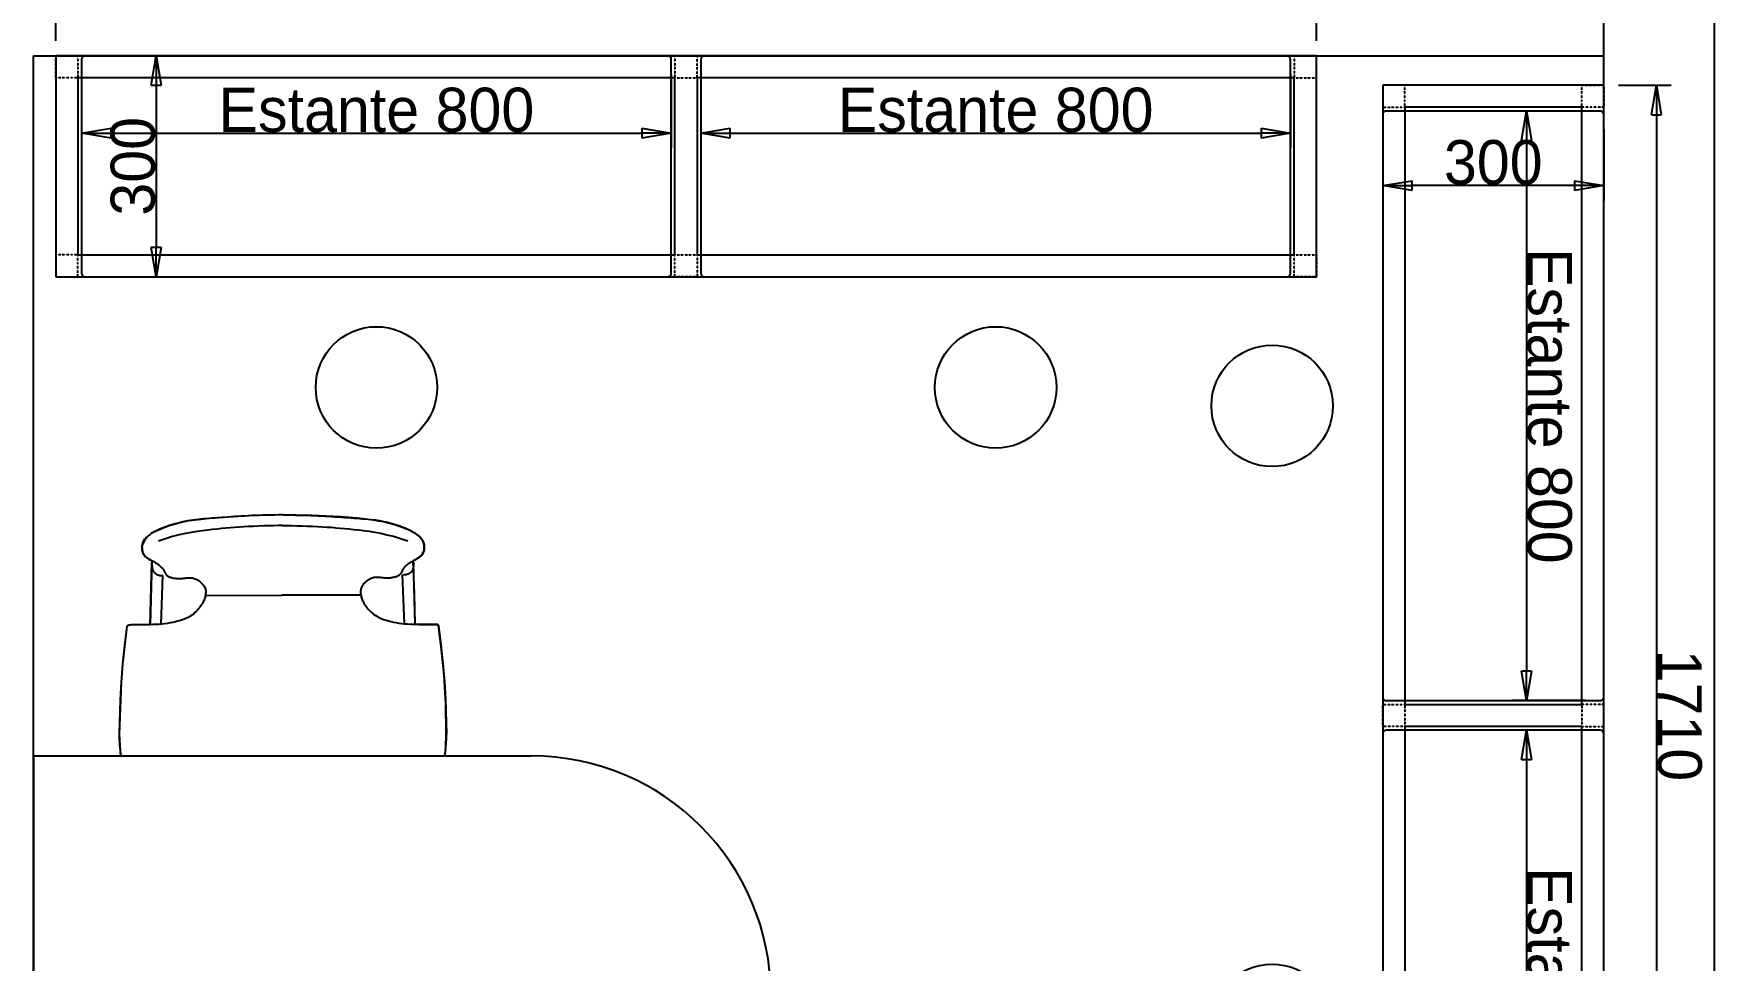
# Model space of a CAD drawing. Header units: inches. Extents: x 216615 to 231886, y -28847 to -680.
# Drawn here: x 229606 to 231886, y -20635 to -19377 of the extents above; entities that cross this region are included whole.
import ezdxf

# ---------------------------------------------------------------- set-up
doc = ezdxf.new("R2010")
doc.units = ezdxf.units.IN
doc.header["$MEASUREMENT"] = 0
doc.linetypes.add('Puntets JB', pattern=[3, 0, -3])
for name, color, linetype in [('Cotas bloques dinámicos PM espacio', 250, 'Continuous'), ('Linea Capa Color 0000 JB', 7, 'Continuous'), ('Linea Capa Color 0140 Blau Vidre JB', 140, 'Continuous'), ('MOBILIARIO', 42, 'Continuous')]:
    doc.layers.add(name, color=color, linetype=linetype)
doc.styles.add('Jordi Ava', font='')
doc.styles.get('Jordi Ava').set_extended_font_data('AvantGarde Md BT')
doc.dimstyles.new('Jordi Ava 2015', dxfattribs={"dimtxt": 60, "dimasz": 40, "dimexe": 20, "dimexo": 20, "dimgap": 0.09, "dimtad": 1, "dimdec": 0, "dimzin": 0, "dimdsep": 46, "dimtxsty": 'Jordi Ava', "dimblk": 'CLOSED', "dimcen": 1.5, "dimclrd": 7, "dimclre": 7, "dimclrt": 256, "dimadec": 0, "dimazin": 0, "dimtfac": 0.05, "dimtdec": 0, "dimtofl": 0, "dimtmove": 0, "dimatfit": 3, "dimldrblk": 'CLOSED', "dimfxl": 90, "dimtolj": 1, "dimtzin": 0, "dimlwd": -1, "dimlwe": -1, "dimarcsym": 0})
doc.dimstyles.new('Jordi Ava Vidre 140 2015', dxfattribs={"dimtxt": 60, "dimasz": 40, "dimexe": 20, "dimexo": 20, "dimgap": 0.09, "dimtad": 1, "dimdec": 0, "dimzin": 0, "dimdsep": 46, "dimtxsty": 'Jordi Ava', "dimblk": 'CLOSED', "dimcen": 1.5, "dimclrd": 7, "dimclre": 7, "dimclrt": 256, "dimadec": 0, "dimazin": 0, "dimtfac": 0.05, "dimtdec": 0, "dimtofl": 0, "dimtmove": 0, "dimatfit": 3, "dimldrblk": 'CLOSED', "dimfxl": 90, "dimtolj": 1, "dimtzin": 0, "dimlwd": -1, "dimlwe": -1, "dimarcsym": 0})

# ---------------------------------------------------------------- blocks, each defined once
blk = doc.blocks.new('_Closed')
at = {"color": 0, "linetype": 'ByBlock', "lineweight": -2}
for p, q in [((-1, 0.167), (0, 0)), ((-1, 0.167), (-1, -0.167)), ((0, 0), (-1, -0.167)), ((0, 0), (-1, 0))]:
    blk.add_line(p, q, dxfattribs=at)
blk = doc.blocks.new('*D237')
at = {"layer": 'Cotas bloques dinámicos PM espacio', "color": 7, "ltscale": 10, "transparency": 16777216}
for p, q in [((35, -25), (35, -125)), ((835, -25), (835, -125)), ((75, -105), (795, -105))]:
    blk.add_line(p, q, dxfattribs=at)
at = {"layer": 'Defpoints', "color": 0, "lineweight": 13, "ltscale": 10, "transparency": 16777216}
for p in [(35, -5), (835, -5), (835, -105)]:
    blk.add_point(p, dxfattribs=at)
at = {"layer": 'Cotas bloques dinámicos PM espacio', "color": 7, "ltscale": 10, "transparency": 16777216, "xscale": 40, "yscale": 40, "zscale": 40, "rotation": 180}
blk.add_blockref('_Closed', (35, -105), dxfattribs=at)
at = {"layer": 'Cotas bloques dinámicos PM espacio', "color": 7, "ltscale": 10, "transparency": 16777216, "xscale": 40, "yscale": 40, "zscale": 40}
blk.add_blockref('_Closed', (835, -105), dxfattribs=at)
at = {"layer": 'Cotas bloques dinámicos PM espacio', "color": 140, "ltscale": 10, "transparency": 16777216, "insert": (435, -73.8), "char_height": 60, "attachment_point": 5, "style": 'Jordi Ava'}
blk.add_mtext('\\A1;Estante 800', dxfattribs=at)
blk = doc.blocks.new('*D230')
at = {"layer": 'Cotas bloques dinámicos PM espacio', "color": 7, "ltscale": 10, "transparency": 16777216}
for p, q in [((368036.7, 7441.3), (368036.7, 7512.6)), ((369746.7, 7441.3), (369746.7, 7512.6)), ((368076.7, 7492.6), (369706.7, 7492.6))]:
    blk.add_line(p, q, dxfattribs=at)
at = {"layer": 'Defpoints', "color": 0, "lineweight": 13, "ltscale": 10, "transparency": 16777216}
for p in [(369746.7, 7492.6), (368036.7, 7421.3), (369746.7, 7421.3)]:
    blk.add_point(p, dxfattribs=at)
at = {"layer": 'Cotas bloques dinámicos PM espacio', "color": 7, "ltscale": 10, "transparency": 16777216, "xscale": 40, "yscale": 40, "zscale": 40, "rotation": 180}
blk.add_blockref('_Closed', (368036.7, 7492.6), dxfattribs=at)
at = {"layer": 'Cotas bloques dinámicos PM espacio', "color": 7, "ltscale": 10, "transparency": 16777216, "xscale": 40, "yscale": 40, "zscale": 40}
blk.add_blockref('_Closed', (369746.7, 7492.6), dxfattribs=at)
at = {"layer": 'Cotas bloques dinámicos PM espacio', "ltscale": 10, "transparency": 16777216, "insert": (368891.7, 7523.8), "char_height": 60, "attachment_point": 5, "style": 'Jordi Ava'}
blk.add_mtext('\\A1;1710', dxfattribs=at)
blk = doc.blocks.new('*D231')
at = {"layer": 'Cotas bloques dinámicos PM espacio', "color": 7, "ltscale": 10, "transparency": 16777216}
for p, q in [((368096.7, 7421.3), (368192.9, 7421.3)), ((368172.9, 7381.3), (368172.9, 7161.3)), ((368096.7, 7121.3), (368192.9, 7121.3))]:
    blk.add_line(p, q, dxfattribs=at)
at = {"layer": 'Defpoints', "color": 0, "lineweight": 13, "ltscale": 10, "transparency": 16777216}
for p in [(368076.7, 7421.3), (368076.7, 7121.3), (368172.9, 7121.3)]:
    blk.add_point(p, dxfattribs=at)
at = {"layer": 'Cotas bloques dinámicos PM espacio', "color": 7, "ltscale": 10, "transparency": 16777216, "xscale": 40, "yscale": 40, "zscale": 40}
for p, rotation in [((368172.9, 7421.3), 90), ((368172.9, 7121.3), 270)]:
    blk.add_blockref('_Closed', p, dxfattribs=dict(at, rotation=rotation))
at = {"layer": 'Cotas bloques dinámicos PM espacio', "ltscale": 10, "transparency": 16777216, "insert": (368141.6, 7271.3), "char_height": 60, "attachment_point": 5, "rotation": 90, "style": 'Jordi Ava'}
blk.add_mtext('\\A1;300', dxfattribs=at)
blk = doc.blocks.new('*D238')
at = {"layer": 'Cotas bloques dinámicos PM espacio', "color": 7, "ltscale": 10, "transparency": 16777216}
for p, q in [((875, -25), (875, -125)), ((1675, -25), (1675, -125)), ((915, -105), (1635, -105))]:
    blk.add_line(p, q, dxfattribs=at)
at = {"layer": 'Defpoints', "color": 0, "lineweight": 13, "ltscale": 10, "transparency": 16777216}
for p in [(875, -5), (1675, -5), (1675, -105)]:
    blk.add_point(p, dxfattribs=at)
at = {"layer": 'Cotas bloques dinámicos PM espacio', "color": 7, "ltscale": 10, "transparency": 16777216, "xscale": 40, "yscale": 40, "zscale": 40, "rotation": 180}
blk.add_blockref('_Closed', (875, -105), dxfattribs=at)
at = {"layer": 'Cotas bloques dinámicos PM espacio', "color": 7, "ltscale": 10, "transparency": 16777216, "xscale": 40, "yscale": 40, "zscale": 40}
blk.add_blockref('_Closed', (1675, -105), dxfattribs=at)
at = {"layer": 'Cotas bloques dinámicos PM espacio', "color": 140, "ltscale": 10, "transparency": 16777216, "insert": (1275, -73.8), "char_height": 60, "attachment_point": 5, "style": 'Jordi Ava'}
blk.add_mtext('\\A1;Estante 800', dxfattribs=at)
blk = doc.blocks.new('Planta Kubo Doble Est. Crist. 800')
at = {"layer": 'Linea Capa Color 0000 JB', "linetype": 'Puntets JB', "ltscale": 0.07}
for points in [[(0, 0), (30, 0), (30, -30), (0, -30)], [(870, 0), (840, 0), (840, -30), (870, -30)], [(1710, 0), (1680, 0), (1680, -30), (1710, -30)], [(0, -300), (30, -300), (30, -270), (0, -270)], [(870, -300), (840, -300), (840, -270), (870, -270)], [(1710, -300), (1680, -300), (1680, -270), (1710, -270)]]:
    blk.add_lwpolyline(points, close=True, dxfattribs=at)
at = {"layer": 'Linea Capa Color 0000 JB', "ltscale": 10}
for points in [[(0, -300), (1710, -300), (1710, 0), (0, 0)], [(840, -30), (30, -30), (30, -270), (840, -270)], [(1680, -30), (870, -30), (870, -270), (1680, -270)]]:
    blk.add_lwpolyline(points, close=True, dxfattribs=at)
for centre in [(435, -450), (1275, -450)]:
    blk.add_circle(centre, 82.4, dxfattribs=at)
at = {"layer": 'Linea Capa Color 0140 Blau Vidre JB', "ltscale": 10}
for points in [[(40, -300), (830, -300, 0.414214), (835, -295), (835, -5, 0.414214), (830, 0), (40, 0, 0.414214), (35, -5), (35, -295, 0.414214)], [(880, -300), (1670, -300, 0.414214), (1675, -295), (1675, -5, 0.414214), (1670, 0), (880, 0, 0.414214), (875, -5), (875, -295, 0.414214)]]:
    blk.add_lwpolyline(points, format="xyb", close=True, dxfattribs=at)
at = {"layer": 'Cotas bloques dinámicos PM espacio', "ltscale": 10}
dim = blk.add_linear_dim(base=(1710, 71.2), p1=(0, 0), p2=(1710, 0), dimstyle='Jordi Ava 2015', dxfattribs=at)
dim.commit()
dim.dimension.update_dxf_attribs({"geometry": '*D230', "text_midpoint": (855, 102.5), "insert": (-368036.7, -7421.3)})
for base, p1, p2, picture, middle in [((835, -105), (35, -5), (835, -5), '*D237', (435, -73.8)), ((1675, -105), (875, -5), (1675, -5), '*D238', (1275, -73.8))]:
    dim = blk.add_linear_dim(base=base, p1=p1, p2=p2, text='Estante <>', dimstyle='Jordi Ava Vidre 140 2015', override={"dimclrt": 140}, dxfattribs=at)
    dim.commit()
    dim.dimension.update_dxf_attribs({"geometry": picture, "text_midpoint": middle})
dim = blk.add_linear_dim(base=(136.2, -300), p1=(40, 0), p2=(40, -300), angle=90, dimstyle='Jordi Ava Vidre 140 2015', dxfattribs=at)
dim.commit()
dim.dimension.update_dxf_attribs({"geometry": '*D231', "text_midpoint": (104.9, -150), "insert": (-368036.7, -7421.3)})

msp = doc.modelspace()

# ---------------------------------------------------------------- linework, layer by layer
for p, q in [((231885.7, -28847.3), (231885.7, -13737.3)), ((231735.7, -24517.3), (231735.7, -19047.3)), ((229605.7, -21007.3), (229605.7, -19407.3)), ((229605.7, -19407.3), (231735.7, -19407.3))]:
    msp.add_line(p, q)
at = {"layer": 'MOBILIARIO', "extrusion": (0, 0, -1)}
for p, q in [((229812.8, -20038.9), (229789.4, -20045.1)), ((229848.5, -20034.6), (229812.8, -20038.9)), ((229897.2, -20031.6), (229848.5, -20034.6)), ((229939.8, -20030), (229897.2, -20031.6)), ((229982.9, -20031), (229939.8, -20030)), ((230022.1, -20033.1), (229982.9, -20031)), ((230044.6, -20034.8), (230022.1, -20033.1)), ((230062.8, -20036.8), (230044.6, -20034.8)), ((230070.1, -20037.6), (230062.8, -20036.8)), ((230077.1, -20038.8), (230070.1, -20037.6)), ((230085.5, -20040.7), (230077.1, -20038.8)), ((230092.1, -20042.5), (230085.5, -20040.7)), ((229759.8, -20060.3), (229755.9, -20065.2)), ((229765.4, -20055), (229759.8, -20060.3)), ((229781.2, -20048.1), (229765.4, -20055)), ((229789.4, -20045.1), (229781.2, -20048.1)), ((230101.2, -20045.1), (230092.1, -20042.5)), ((230110.6, -20048.8), (230101.2, -20045.1)), ((230116.9, -20051.9), (230110.6, -20048.8)), ((230123.8, -20055.7), (230116.9, -20051.9)), ((230128.5, -20059.3), (230123.8, -20055.7)), ((230130.5, -20061.2), (230128.5, -20059.3)), ((230132.5, -20063.8), (230130.5, -20061.2)), ((230134, -20066.5), (230132.5, -20063.8)), ((229755.9, -20065.2), (229752.6, -20072.4)), ((229752.6, -20072.4), (229752.9, -20076.7)), ((229752.9, -20076.7), (229753.9, -20082)), ((229753.9, -20082), (229756.9, -20086.6)), ((229756.9, -20086.6), (229761.5, -20090.2)), ((230128, -20088.3), (230132.2, -20084.7)), ((230132.2, -20084.7), (230133.7, -20082.7)), ((230133.7, -20082.7), (230134.9, -20079.5)), ((230135.1, -20069.7), (230134, -20066.5)), ((230134.9, -20079.5), (230135.4, -20077.4)), ((230135.5, -20072), (230135.1, -20069.7)), ((230135.4, -20077.4), (230135.6, -20075.1)), ((230135.6, -20075.1), (230135.5, -20072)), ((229761.5, -20090.2), (229765.9, -20092.3)), ((229765.9, -20092.3), (229763.9, -20179.3)), ((230120.7, -20092.6), (230128, -20088.3)), ((230122.3, -20136.8), (230120.7, -20092.6)), ((230123.4, -20178.7), (230122.3, -20136.8)), ((229732.2, -20181.4), (229726.2, -20232.8)), ((229733.5, -20180.5), (229732.2, -20181.4)), ((229734.2, -20180.2), (229733.5, -20180.5)), ((229735.1, -20179.9), (229734.2, -20180.2)), ((229738.2, -20179.6), (229735.1, -20179.9)), ((229748.6, -20179.6), (229738.2, -20179.6)), ((229763.9, -20179.3), (229748.6, -20179.6)), ((230136.8, -20178.9), (230123.4, -20178.7)), ((230154.3, -20179.2), (230136.8, -20178.9)), ((230154.3, -20179.4), (230154.3, -20179.2)), ((230154.5, -20179.7), (230154.3, -20179.4)), ((230154.7, -20180.3), (230154.5, -20179.7)), ((230154.8, -20180.7), (230154.7, -20180.3)), ((230159.1, -20213.2), (230154.8, -20180.7)), ((230162.6, -20247.6), (230159.1, -20213.2)), ((229726.2, -20232.8), (229724.3, -20257.4)), ((229724.3, -20257.4), (229722.4, -20304.5)), ((230164.9, -20287.1), (230162.6, -20247.6)), ((230165.5, -20326.3), (230164.9, -20287.1)), ((229722.4, -20304.5), (229721.7, -20327.8)), ((229721.7, -20327.8), (229723, -20351)), ((230164.9, -20347.5), (230165.5, -20326.3)), ((229723, -20351), (229724, -20357.3)), ((230163.5, -20357.3), (230164.9, -20347.5))]:
    msp.add_line(p, q, dxfattribs=at)
at = {"layer": 'MOBILIARIO'}
for p, q in [((229804.7, -20040.6), (229801.3, -20041.5)), ((229808.1, -20039.8), (229804.7, -20040.6)), ((229811.5, -20039.2), (229808.1, -20039.8)), ((229814.8, -20038.5), (229811.5, -20039.2)), ((229818.2, -20038), (229814.8, -20038.5)), ((229821.7, -20037.5), (229818.2, -20038)), ((229825.2, -20037), (229821.7, -20037.5)), ((229828.7, -20036.6), (229825.2, -20037)), ((229832.4, -20036.2), (229828.7, -20036.6)), ((229836.1, -20035.8), (229832.4, -20036.2)), ((229840, -20035.5), (229836.1, -20035.8)), ((229843.9, -20035.2), (229840, -20035.5)), ((229848, -20034.8), (229843.9, -20035.2)), ((229852.1, -20034.5), (229848, -20034.8)), ((229856.3, -20034.2), (229852.1, -20034.5)), ((229860.5, -20033.9), (229856.3, -20034.2)), ((229864.8, -20033.6), (229860.5, -20033.9)), ((229869.2, -20033.3), (229864.8, -20033.6)), ((229873.7, -20033), (229869.2, -20033.3)), ((229878.2, -20032.6), (229873.7, -20033)), ((229882.7, -20032.3), (229878.2, -20032.6)), ((229887.3, -20032), (229882.7, -20032.3)), ((229892, -20031.8), (229887.3, -20032)), ((229896.7, -20031.5), (229892, -20031.8)), ((229901.5, -20031.3), (229896.7, -20031.5)), ((229906.4, -20031.1), (229901.5, -20031.3)), ((229911.3, -20030.9), (229906.4, -20031.1)), ((229916.4, -20030.8), (229911.3, -20030.9)), ((229921.6, -20030.7), (229916.4, -20030.8)), ((229926.9, -20030.6), (229921.6, -20030.7)), ((229932.4, -20030.5), (229926.9, -20030.6)), ((229938.1, -20030.4), (229932.4, -20030.5)), ((229944, -20030.3), (229938.1, -20030.4)), ((229944, -20030.3), (229949.9, -20030.3)), ((229949.9, -20030.3), (229955.6, -20030.4)), ((229955.6, -20030.4), (229961.1, -20030.5)), ((229961.1, -20030.5), (229966.4, -20030.6)), ((229966.4, -20030.6), (229971.6, -20030.7)), ((229971.6, -20030.7), (229976.6, -20030.8)), ((229976.6, -20030.8), (229981.6, -20031)), ((229981.6, -20031), (229986.4, -20031.2)), ((229986.4, -20031.2), (229991.2, -20031.4)), ((229991.2, -20031.4), (229996, -20031.6)), ((229996, -20031.6), (230000.6, -20031.9)), ((230000.6, -20031.9), (230005.3, -20032.1)), ((230005.3, -20032.1), (230009.8, -20032.4)), ((230009.8, -20032.4), (230014.3, -20032.7)), ((230014.3, -20032.7), (230018.8, -20033)), ((230018.8, -20033), (230023.1, -20033.3)), ((230023.1, -20033.3), (230027.5, -20033.6)), ((230027.5, -20033.6), (230031.7, -20033.9)), ((230031.7, -20033.9), (230035.9, -20034.2)), ((230035.9, -20034.2), (230040, -20034.5)), ((230040, -20034.5), (230044.1, -20034.8)), ((230044.1, -20034.8), (230048, -20035.2)), ((230048, -20035.2), (230051.9, -20035.5)), ((230051.9, -20035.5), (230055.6, -20035.8)), ((230055.6, -20035.8), (230059.3, -20036.2)), ((230059.3, -20036.2), (230062.8, -20036.6)), ((230062.8, -20036.6), (230066.3, -20037.1)), ((230066.3, -20037.1), (230069.8, -20037.6)), ((230069.8, -20037.6), (230073.2, -20038.1)), ((230073.2, -20038.1), (230076.5, -20038.7)), ((230076.5, -20038.7), (230079.9, -20039.4)), ((230079.9, -20039.4), (230083.3, -20040.2)), ((230083.3, -20040.2), (230086.8, -20041)), ((230086.8, -20041), (230090.2, -20041.9)), ((229756.3, -20063.4), (229755.4, -20064.7)), ((229757.3, -20062.2), (229756.3, -20063.4)), ((229758.4, -20061), (229757.3, -20062.2)), ((229759.6, -20059.9), (229758.4, -20061)), ((229760.9, -20058.8), (229759.6, -20059.9)), ((229762.3, -20057.8), (229760.9, -20058.8)), ((229763.7, -20056.7), (229762.3, -20057.8)), ((229765.2, -20055.7), (229763.7, -20056.7)), ((229766.8, -20054.7), (229765.2, -20055.7)), ((229768.5, -20053.7), (229766.8, -20054.7)), ((229770.3, -20052.8), (229768.5, -20053.7)), ((229772.2, -20051.8), (229770.3, -20052.8)), ((229774.3, -20050.8), (229772.2, -20051.8)), ((229776.6, -20049.8), (229774.3, -20050.8)), ((229784.7, -20062.6), (229774.9, -20065.9)), ((229779.1, -20048.7), (229776.6, -20049.8)), ((229781.8, -20047.7), (229779.1, -20048.7)), ((229784.8, -20046.6), (229781.8, -20047.7)), ((229794.1, -20059.8), (229784.7, -20062.6)), ((229787.9, -20045.5), (229784.8, -20046.6)), ((229791.1, -20044.4), (229787.9, -20045.5)), ((229794.4, -20043.4), (229791.1, -20044.4)), ((229803, -20057.5), (229794.1, -20059.8)), ((229797.8, -20042.4), (229794.4, -20043.4)), ((229801.3, -20041.5), (229797.8, -20042.4)), ((229811.6, -20055.7), (229803, -20057.5)), ((229819.7, -20054.1), (229811.6, -20055.7)), ((229827.4, -20052.9), (229819.7, -20054.1)), ((229834.7, -20051.9), (229827.4, -20052.9)), ((229841.6, -20051), (229834.7, -20051.9)), ((229848.2, -20050.2), (229841.6, -20051)), ((229854.5, -20049.5), (229848.2, -20050.2)), ((229860.5, -20048.9), (229854.5, -20049.5)), ((229866.4, -20048.3), (229860.5, -20048.9)), ((229872.3, -20047.8), (229866.4, -20048.3)), ((229878.3, -20047.3), (229872.3, -20047.8)), ((229884.4, -20046.9), (229878.3, -20047.3)), ((229890.7, -20046.5), (229884.4, -20046.9)), ((229897.2, -20046.1), (229890.7, -20046.5)), ((229904, -20045.8), (229897.2, -20046.1)), ((229910.9, -20045.5), (229904, -20045.8)), ((229917.8, -20045.3), (229910.9, -20045.5)), ((229924.6, -20045), (229917.8, -20045.3)), ((229931.2, -20044.9), (229924.6, -20045)), ((229937.4, -20044.7), (229931.2, -20044.9)), ((229943.3, -20044.6), (229937.4, -20044.7)), ((229943.3, -20044.6), (229949.6, -20044.7)), ((229949.6, -20044.7), (229956.3, -20044.8)), ((229956.3, -20044.8), (229963.1, -20045)), ((229963.1, -20045), (229970.1, -20045.2)), ((229970.1, -20045.2), (229977, -20045.4)), ((229977, -20045.4), (229984, -20045.7)), ((229984, -20045.7), (229990.8, -20046)), ((229990.8, -20046), (229997.4, -20046.3)), ((229997.4, -20046.3), (230003.7, -20046.7)), ((230003.7, -20046.7), (230009.8, -20047.1)), ((230009.8, -20047.1), (230015.7, -20047.6)), ((230015.7, -20047.6), (230021.6, -20048.1)), ((230021.6, -20048.1), (230027.5, -20048.6)), ((230027.5, -20048.6), (230033.6, -20049.2)), ((230033.6, -20049.2), (230039.8, -20049.9)), ((230039.8, -20049.9), (230046.4, -20050.7)), ((230046.4, -20050.7), (230053.3, -20051.5)), ((230053.3, -20051.5), (230060.7, -20052.5)), ((230060.7, -20052.5), (230068.4, -20053.7)), ((230068.4, -20053.7), (230076.5, -20055.2)), ((230076.5, -20055.2), (230085, -20057.1)), ((230085, -20057.1), (230094, -20059.3)), ((230090.2, -20041.9), (230093.6, -20042.9)), ((230093.6, -20042.9), (230096.9, -20043.9)), ((230094, -20059.3), (230103.4, -20062.1)), ((230096.9, -20043.9), (230100.1, -20045)), ((230100.1, -20045), (230103.3, -20046.1)), ((230103.3, -20046.1), (230106.2, -20047.1)), ((230103.4, -20062.1), (230113.2, -20065.3)), ((230106.2, -20047.1), (230108.9, -20048.2)), ((230108.9, -20048.2), (230111.4, -20049.2)), ((230111.4, -20049.2), (230113.7, -20050.2)), ((230113.7, -20050.2), (230115.8, -20051.2)), ((230115.8, -20051.2), (230117.8, -20052.2)), ((230117.8, -20052.2), (230119.6, -20053.2)), ((230119.6, -20053.2), (230121.3, -20054.1)), ((230121.3, -20054.1), (230122.8, -20055.1)), ((230122.8, -20055.1), (230124.3, -20056.1)), ((230124.3, -20056.1), (230125.8, -20057.2)), ((230125.8, -20057.2), (230127.1, -20058.2)), ((230127.1, -20058.2), (230128.4, -20059.3)), ((230128.4, -20059.3), (230129.6, -20060.4)), ((230129.6, -20060.4), (230130.8, -20061.6)), ((230130.8, -20061.6), (230131.8, -20062.8)), ((230131.8, -20062.8), (230132.7, -20064)), ((229752.6, -20073), (229752.5, -20074.5)), ((229752.5, -20074.5), (229752.5, -20075.9)), ((229752.5, -20075.9), (229752.6, -20077.2)), ((229752.8, -20071.6), (229752.6, -20073)), ((229752.6, -20077.2), (229752.8, -20078.5)), ((229753.1, -20070.1), (229752.8, -20071.6)), ((229752.8, -20078.5), (229753.1, -20079.8)), ((229753.5, -20068.7), (229753.1, -20070.1)), ((229753.1, -20079.8), (229753.5, -20081)), ((229754, -20067.3), (229753.5, -20068.7)), ((229753.5, -20081), (229753.9, -20082.1)), ((229753.9, -20082.1), (229754.5, -20083.2)), ((229754.6, -20066), (229754, -20067.3)), ((229754.5, -20083.2), (229755.2, -20084.3)), ((229755.4, -20064.7), (229754.6, -20066)), ((229755.2, -20084.3), (229755.9, -20085.3)), ((229755.9, -20085.3), (229756.8, -20086.3)), ((229756.8, -20086.3), (229757.9, -20087.2)), ((230130.3, -20086.6), (230129.2, -20087.5)), ((230131.3, -20085.6), (230130.3, -20086.6)), ((230132.2, -20084.7), (230131.3, -20085.6)), ((230133, -20083.7), (230132.2, -20084.7)), ((230132.7, -20064), (230133.5, -20065.3)), ((230133.7, -20082.6), (230133, -20083.7)), ((230133.5, -20065.3), (230134.1, -20066.7)), ((230134.2, -20081.5), (230133.7, -20082.6)), ((230134.1, -20066.7), (230134.6, -20068.1)), ((230134.7, -20080.4), (230134.2, -20081.5)), ((230134.6, -20068.1), (230135, -20069.5)), ((230135, -20079.1), (230134.7, -20080.4)), ((230135, -20069.5), (230135.3, -20071)), ((230135.3, -20077.9), (230135, -20079.1)), ((230135.3, -20071), (230135.5, -20072.4)), ((230135.5, -20076.6), (230135.3, -20077.9)), ((230135.5, -20072.4), (230135.6, -20073.8)), ((230135.6, -20075.2), (230135.5, -20076.6)), ((230135.6, -20073.8), (230135.6, -20075.2)), ((229757.9, -20087.2), (229759, -20088.1)), ((229759, -20088.1), (229760.2, -20088.9)), ((229760.2, -20088.9), (229761.4, -20089.7)), ((229761.4, -20089.7), (229762.7, -20090.5)), ((229762.7, -20090.5), (229764.1, -20091.3)), ((229763.9, -20179.3), (229765.9, -20095.4)), ((229764.1, -20091.3), (229765.5, -20092.1)), ((229765.5, -20092.1), (229766.8, -20092.8)), ((229765.9, -20095.4), (229766, -20097.2)), ((229766, -20097.2), (229766.1, -20098.8)), ((229766.1, -20098.8), (229766.3, -20100.1)), ((229766.3, -20100.1), (229766.4, -20101.2)), ((229766.4, -20101.2), (229766.5, -20102.2)), ((229766.5, -20102.2), (229766.6, -20103)), ((229766.6, -20103), (229766.8, -20103.8)), ((229766.8, -20092.8), (229768.2, -20093.6)), ((229766.8, -20103.8), (229767, -20104.4)), ((229767, -20104.4), (229767.2, -20105)), ((229767.2, -20105), (229767.4, -20105.6)), ((229767.4, -20105.6), (229767.7, -20106.1)), ((229767.7, -20106.1), (229768, -20106.6)), ((229768, -20106.6), (229768.3, -20107.1)), ((229768.2, -20093.6), (229769.5, -20094.3)), ((229768.3, -20107.1), (229768.7, -20107.5)), ((229768.7, -20107.5), (229769, -20107.9)), ((229769, -20107.9), (229769.4, -20108.3)), ((229769.4, -20108.3), (229769.8, -20108.7)), ((229769.5, -20094.3), (229770.8, -20095.1)), ((229769.8, -20108.7), (229770.2, -20109.1)), ((229770.2, -20109.1), (229770.6, -20109.5)), ((229770.6, -20109.5), (229771.1, -20109.8)), ((229770.8, -20095.1), (229772, -20095.8)), ((229772, -20095.8), (229773.2, -20096.6)), ((229773.2, -20096.6), (229774.4, -20097.4)), ((229774.4, -20097.4), (229775.5, -20098.2)), ((229775.5, -20098.2), (229776.5, -20099)), ((229776.5, -20099), (229777.4, -20099.8)), ((229777.4, -20099.8), (229778.3, -20100.6)), ((229778.3, -20100.6), (229779.1, -20101.5)), ((229779.1, -20101.5), (229779.9, -20102.3)), ((229779.9, -20102.3), (229780.5, -20103.2)), ((229780.5, -20103.2), (229781.2, -20104.1)), ((229781.2, -20104.1), (229781.8, -20105)), ((229781.8, -20105), (229782.3, -20105.8)), ((229782.3, -20105.8), (229782.8, -20106.7)), ((229782.8, -20106.7), (229783.3, -20107.6)), ((229783.3, -20107.6), (229783.7, -20108.4)), ((229783.7, -20108.4), (229784.1, -20109.2)), ((229784.1, -20109.2), (229784.6, -20110)), ((230103.7, -20109.5), (230103.2, -20110.2)), ((230104.1, -20108.7), (230103.7, -20109.5)), ((230104.5, -20107.9), (230104.1, -20108.7)), ((230105, -20107.1), (230104.5, -20107.9)), ((230105.4, -20106.2), (230105, -20107.1)), ((230105.9, -20105.3), (230105.4, -20106.2)), ((230106.5, -20104.4), (230105.9, -20105.3)), ((230107, -20103.6), (230106.5, -20104.4)), ((230107.7, -20102.7), (230107, -20103.6)), ((230108.4, -20101.8), (230107.7, -20102.7)), ((230109.1, -20100.9), (230108.4, -20101.8)), ((230109.9, -20100.1), (230109.1, -20100.9)), ((230110.8, -20099.2), (230109.9, -20100.1)), ((230111.7, -20098.4), (230110.8, -20099.2)), ((230112.7, -20097.6), (230111.7, -20098.4)), ((230113.8, -20096.8), (230112.7, -20097.6)), ((230115, -20096), (230113.8, -20096.8)), ((230116.2, -20095.3), (230115, -20096)), ((230115.6, -20109.6), (230115.1, -20109.9)), ((230116, -20109.2), (230115.6, -20109.6)), ((230116.5, -20108.9), (230116, -20109.2)), ((230117.4, -20094.5), (230116.2, -20095.3)), ((230116.9, -20108.5), (230116.5, -20108.9)), ((230117.3, -20108.2), (230116.9, -20108.5)), ((230117.7, -20107.8), (230117.3, -20108.2)), ((230118.7, -20093.8), (230117.4, -20094.5)), ((230118.1, -20107.4), (230117.7, -20107.8)), ((230118.4, -20106.9), (230118.1, -20107.4)), ((230118.8, -20106.5), (230118.4, -20106.9)), ((230120, -20093), (230118.7, -20093.8)), ((230119.1, -20106), (230118.8, -20106.5)), ((230119.4, -20105.5), (230119.1, -20106)), ((230119.7, -20105), (230119.4, -20105.5)), ((230119.9, -20104.4), (230119.7, -20105)), ((230120.1, -20103.8), (230119.9, -20104.4)), ((230121.4, -20092.2), (230120, -20093)), ((230120.3, -20103.2), (230120.1, -20103.8)), ((230120.4, -20102.5), (230120.3, -20103.2)), ((230120.6, -20101.6), (230120.4, -20102.5)), ((230120.7, -20100.7), (230120.6, -20101.6)), ((230120.8, -20099.5), (230120.7, -20100.7)), ((230120.9, -20098.2), (230120.8, -20099.5)), ((230121.1, -20096.7), (230120.9, -20098.2)), ((230121.2, -20094.9), (230121.1, -20096.7)), ((230123.4, -20178.7), (230121.2, -20094.9)), ((230122.7, -20091.5), (230121.4, -20092.2)), ((230124.1, -20090.7), (230122.7, -20091.5)), ((230125.4, -20089.9), (230124.1, -20090.7)), ((230126.7, -20089.1), (230125.4, -20089.9)), ((230128, -20088.3), (230126.7, -20089.1)), ((230129.2, -20087.5), (230128, -20088.3)), ((229771.1, -20109.8), (229771.6, -20110.1)), ((229771.6, -20110.1), (229772.1, -20110.5)), ((229772.1, -20110.5), (229772.6, -20110.8)), ((229772.6, -20110.8), (229773.2, -20111.1)), ((229773.2, -20111.1), (229773.8, -20111.4)), ((229773.8, -20111.4), (229774.5, -20111.7)), ((229774.5, -20111.7), (229775.3, -20111.9)), ((229775.3, -20111.9), (229776.1, -20112.2)), ((229776.1, -20112.2), (229777.1, -20112.3)), ((229777.1, -20112.3), (229778.2, -20112.4)), ((229778.2, -20112.4), (229779.5, -20112.4)), ((229778.5, -20178.5), (229781, -20112.3)), ((229779.5, -20112.4), (229781, -20112.3)), ((229784.6, -20110), (229785.1, -20110.7)), ((229785.1, -20110.7), (229785.5, -20111.4)), ((229785.5, -20111.4), (229786.1, -20112)), ((229786.1, -20112), (229786.6, -20112.6)), ((229786.6, -20112.6), (229787.3, -20113.1)), ((229787.3, -20113.1), (229788, -20113.5)), ((229788, -20113.5), (229788.7, -20113.9)), ((229788.7, -20113.9), (229789.5, -20114.3)), ((229789.5, -20114.3), (229790.3, -20114.6)), ((229790.3, -20114.6), (229791.2, -20114.9)), ((229791.2, -20114.9), (229792.2, -20115.2)), ((229792.2, -20115.2), (229793.2, -20115.4)), ((229793.2, -20115.4), (229794.2, -20115.7)), ((229794.2, -20115.7), (229795.3, -20115.9)), ((229795.3, -20115.9), (229796.5, -20116.1)), ((229796.5, -20116.1), (229797.7, -20116.3)), ((229797.7, -20116.3), (229799, -20116.5)), ((229799, -20116.5), (229800.2, -20116.6)), ((229800.2, -20116.6), (229801.6, -20116.6)), ((229801.6, -20116.6), (229803, -20116.6)), ((229803, -20116.6), (229804.4, -20116.6)), ((229804.4, -20116.6), (229805.8, -20116.5)), ((229805.8, -20116.5), (229807.2, -20116.4)), ((229807.2, -20116.4), (229808.6, -20116.2)), ((229808.6, -20116.2), (229810, -20116.1)), ((229810, -20116.1), (229811.4, -20115.9)), ((229811.4, -20115.9), (229812.7, -20115.8)), ((229812.7, -20115.8), (229814, -20115.7)), ((229814, -20115.7), (229815.2, -20115.6)), ((229815.2, -20115.6), (229816.4, -20115.5)), ((229816.4, -20115.5), (229817.6, -20115.5)), ((229817.6, -20115.5), (229818.7, -20115.5)), ((229818.7, -20115.5), (229819.9, -20115.6)), ((229819.9, -20115.6), (229821, -20115.8)), ((229821, -20115.8), (229822.2, -20116.1)), ((229822.2, -20116.1), (229823.4, -20116.4)), ((229823.4, -20116.4), (229824.6, -20116.9)), ((229824.6, -20116.9), (229825.8, -20117.4)), ((229825.8, -20117.4), (229827, -20118)), ((229827, -20118), (229828.1, -20118.6)), ((229828.1, -20118.6), (229829.3, -20119.4)), ((229829.3, -20119.4), (229830.4, -20120.2)), ((229830.4, -20120.2), (229831.5, -20121)), ((229831.5, -20121), (229832.6, -20121.9)), ((229832.6, -20121.9), (229833.6, -20122.8)), ((229833.6, -20122.8), (229834.5, -20123.8)), ((229834.5, -20123.8), (229835.4, -20124.8)), ((229835.4, -20124.8), (229836.1, -20125.8)), ((229836.1, -20125.8), (229836.8, -20126.9)), ((229836.8, -20126.9), (229837.5, -20127.9)), ((229837.5, -20127.9), (229838, -20129)), ((229838, -20129), (229838.4, -20130.1)), ((229838.4, -20130.1), (229838.7, -20131.2)), ((229838.7, -20131.2), (229838.9, -20132.2)), ((229838.9, -20132.2), (229839.1, -20133.4)), ((230049.4, -20131.9), (230049.3, -20133)), ((230049.6, -20130.8), (230049.4, -20131.9)), ((230049.9, -20129.7), (230049.6, -20130.8)), ((230050.3, -20128.7), (230049.9, -20129.7)), ((230050.8, -20127.6), (230050.3, -20128.7)), ((230051.5, -20126.5), (230050.8, -20127.6)), ((230052.2, -20125.5), (230051.5, -20126.5)), ((230052.9, -20124.5), (230052.2, -20125.5)), ((230053.8, -20123.4), (230052.9, -20124.5)), ((230054.7, -20122.5), (230053.8, -20123.4)), ((230055.7, -20121.5), (230054.7, -20122.5)), ((230056.8, -20120.6), (230055.7, -20121.5)), ((230057.9, -20119.8), (230056.8, -20120.6)), ((230059, -20119), (230057.9, -20119.8)), ((230060.1, -20118.3), (230059, -20119)), ((230061.3, -20117.6), (230060.1, -20118.3)), ((230062.5, -20117), (230061.3, -20117.6)), ((230063.7, -20116.5), (230062.5, -20117)), ((230064.9, -20116), (230063.7, -20116.5)), ((230066.1, -20115.7), (230064.9, -20116)), ((230067.2, -20115.4), (230066.1, -20115.7)), ((230068.4, -20115.2), (230067.2, -20115.4)), ((230069.5, -20115.1), (230068.4, -20115.2)), ((230070.7, -20115.1), (230069.5, -20115.1)), ((230071.9, -20115.1), (230070.7, -20115.1)), ((230073.1, -20115.1), (230071.9, -20115.1)), ((230074.3, -20115.2), (230073.1, -20115.1)), ((230075.6, -20115.4), (230074.3, -20115.2)), ((230076.9, -20115.5), (230075.6, -20115.4)), ((230078.3, -20115.6), (230076.9, -20115.5)), ((230079.7, -20115.8), (230078.3, -20115.6)), ((230081.1, -20115.9), (230079.7, -20115.8)), ((230082.5, -20116), (230081.1, -20115.9)), ((230083.9, -20116.1), (230082.5, -20116)), ((230085.3, -20116.1), (230083.9, -20116.1)), ((230086.7, -20116.1), (230085.3, -20116.1)), ((230088, -20116.1), (230086.7, -20116.1)), ((230089.3, -20116), (230088, -20116.1)), ((230090.6, -20115.8), (230089.3, -20116)), ((230091.8, -20115.7), (230090.6, -20115.8)), ((230092.9, -20115.4), (230091.8, -20115.7)), ((230094, -20115.2), (230092.9, -20115.4)), ((230095.1, -20114.9), (230094, -20115.2)), ((230096.1, -20114.7), (230095.1, -20114.9)), ((230097, -20114.4), (230096.1, -20114.7)), ((230097.9, -20114.1), (230097, -20114.4)), ((230098.8, -20113.7), (230097.9, -20114.1)), ((230099.6, -20113.4), (230098.8, -20113.7)), ((230100.3, -20113), (230099.6, -20113.4)), ((230101, -20112.6), (230100.3, -20113)), ((230101.6, -20112.1), (230101, -20112.6)), ((230102.2, -20111.5), (230101.6, -20112.1)), ((230102.7, -20110.9), (230102.2, -20111.5)), ((230103.2, -20110.2), (230102.7, -20110.9)), ((230108.9, -20177.9), (230106.1, -20111.8)), ((230107.6, -20111.9), (230106.1, -20111.8)), ((230108.9, -20111.8), (230107.6, -20111.9)), ((230110, -20111.8), (230108.9, -20111.8)), ((230111, -20111.6), (230110, -20111.8)), ((230111.9, -20111.4), (230111, -20111.6)), ((230112.6, -20111.1), (230111.9, -20111.4)), ((230113.3, -20110.8), (230112.6, -20111.1)), ((230113.9, -20110.5), (230113.3, -20110.8)), ((230114.5, -20110.2), (230113.9, -20110.5)), ((230115.1, -20109.9), (230114.5, -20110.2)), ((229831.4, -20155.1), (229830.2, -20156.7)), ((229832.6, -20153.5), (229831.4, -20155.1)), ((229833.6, -20151.9), (229832.6, -20153.5)), ((229834.6, -20150.3), (229833.6, -20151.9)), ((229835.5, -20148.7), (229834.6, -20150.3)), ((229836.2, -20147.2), (229835.5, -20148.7)), ((229836.9, -20145.8), (229836.2, -20147.2)), ((229837.4, -20144.4), (229836.9, -20145.8)), ((229837.9, -20143), (229837.4, -20144.4)), ((229838.2, -20141.7), (229837.9, -20143)), ((229838.5, -20140.4), (229838.2, -20141.7)), ((229838.7, -20139.2), (229838.5, -20140.4)), ((229838.9, -20138), (229838.7, -20139.2)), ((229838.7, -20139.6), (229942.5, -20139.3)), ((229839, -20136.8), (229838.9, -20138)), ((229839.1, -20135.6), (229839, -20136.8)), ((229839.1, -20133.4), (229839.1, -20134.5)), ((229839.1, -20134.5), (229839.1, -20135.6)), ((230049.7, -20139.3), (229942.5, -20139.3)), ((230049.3, -20133), (230049.2, -20134.1)), ((230049.2, -20134.1), (230049.2, -20135.3)), ((230049.2, -20135.3), (230049.3, -20136.4)), ((230049.3, -20136.4), (230049.4, -20137.6)), ((230049.4, -20137.6), (230049.6, -20138.8)), ((230049.6, -20138.8), (230049.8, -20140.1)), ((230049.8, -20140.1), (230050.1, -20141.3)), ((230050.1, -20141.3), (230050.5, -20142.7)), ((230050.5, -20142.7), (230051, -20144)), ((230051, -20144), (230051.5, -20145.4)), ((230051.5, -20145.4), (230052.1, -20146.9)), ((230052.1, -20146.9), (230052.9, -20148.4)), ((230052.9, -20148.4), (230053.8, -20149.9)), ((230053.8, -20149.9), (230054.7, -20151.5)), ((230054.7, -20151.5), (230055.8, -20153.1)), ((230055.8, -20153.1), (230057, -20154.8)), ((230057, -20154.8), (230058.2, -20156.4)), ((229787.3, -20177.5), (229783.4, -20178)), ((229791.1, -20176.9), (229787.3, -20177.5)), ((229794.7, -20176.2), (229791.1, -20176.9)), ((229798.2, -20175.4), (229794.7, -20176.2)), ((229801.5, -20174.5), (229798.2, -20175.4)), ((229804.7, -20173.6), (229801.5, -20174.5)), ((229807.7, -20172.6), (229804.7, -20173.6)), ((229810.4, -20171.6), (229807.7, -20172.6)), ((229812.9, -20170.5), (229810.4, -20171.6)), ((229815.2, -20169.4), (229812.9, -20170.5)), ((229817.4, -20168.2), (229815.2, -20169.4)), ((229819.3, -20166.9), (229817.4, -20168.2)), ((229821.1, -20165.7), (229819.3, -20166.9)), ((229822.8, -20164.3), (229821.1, -20165.7)), ((229824.4, -20162.9), (229822.8, -20164.3)), ((229826, -20161.4), (229824.4, -20162.9)), ((229827.4, -20159.9), (229826, -20161.4)), ((229828.8, -20158.3), (229827.4, -20159.9)), ((229830.2, -20156.7), (229828.8, -20158.3)), ((230058.2, -20156.4), (230059.6, -20158)), ((230059.6, -20158), (230061, -20159.5)), ((230061, -20159.5), (230062.4, -20161)), ((230062.4, -20161), (230064, -20162.5)), ((230064, -20162.5), (230065.6, -20163.9)), ((230065.6, -20163.9), (230067.3, -20165.3)), ((230067.3, -20165.3), (230069.1, -20166.5)), ((230069.1, -20166.5), (230071.1, -20167.8)), ((230071.1, -20167.8), (230073.2, -20168.9)), ((230073.2, -20168.9), (230075.5, -20170.1)), ((230075.5, -20170.1), (230078, -20171.2)), ((230078, -20171.2), (230080.8, -20172.2)), ((230080.8, -20172.2), (230083.8, -20173.2)), ((230083.8, -20173.2), (230086.9, -20174.1)), ((230086.9, -20174.1), (230090.2, -20174.9)), ((230090.2, -20174.9), (230093.7, -20175.7)), ((230093.7, -20175.7), (230097.4, -20176.4)), ((230097.4, -20176.4), (230101.1, -20177)), ((230101.1, -20177), (230105, -20177.5)), ((230105, -20177.5), (230109, -20177.9)), ((230109, -20177.9), (230113, -20178.2)), ((229732.2, -20181.4), (229728.8, -20207.4)), ((229732.7, -20181), (229732.2, -20181.4)), ((229733.2, -20180.7), (229732.7, -20181)), ((229733.7, -20180.4), (229733.2, -20180.7)), ((229734.2, -20180.2), (229733.7, -20180.4)), ((229734.7, -20180.1), (229734.2, -20180.2)), ((229735.1, -20179.9), (229734.7, -20180.1)), ((229735.6, -20179.8), (229735.1, -20179.9)), ((229736.1, -20179.8), (229735.6, -20179.8)), ((229736.7, -20179.7), (229736.1, -20179.8)), ((229737.3, -20179.7), (229736.7, -20179.7)), ((229737.9, -20179.6), (229737.3, -20179.7)), ((229738.6, -20179.6), (229737.9, -20179.6)), ((229739.3, -20179.6), (229738.6, -20179.6)), ((229740, -20179.6), (229739.3, -20179.6)), ((229740.8, -20179.6), (229740, -20179.6)), ((229741.7, -20179.6), (229740.8, -20179.6)), ((229742.6, -20179.6), (229741.7, -20179.6)), ((229743.6, -20179.6), (229742.6, -20179.6)), ((229744.8, -20179.6), (229743.6, -20179.6)), ((229746.1, -20179.6), (229744.8, -20179.6)), ((229747.7, -20179.6), (229746.1, -20179.6)), ((229749.5, -20179.6), (229747.7, -20179.6)), ((229751.7, -20179.5), (229749.5, -20179.6)), ((229754.2, -20179.5), (229751.7, -20179.5)), ((229757.1, -20179.5), (229754.2, -20179.5)), ((229760.3, -20179.4), (229757.1, -20179.5)), ((229763.8, -20179.3), (229760.3, -20179.4)), ((229767.6, -20179.2), (229763.8, -20179.3)), ((229771.5, -20179), (229767.6, -20179.2)), ((229775.4, -20178.8), (229771.5, -20179)), ((229779.5, -20178.4), (229775.4, -20178.8)), ((229783.4, -20178), (229779.5, -20178.4)), ((230113, -20178.2), (230117.1, -20178.4)), ((230117.1, -20178.4), (230121, -20178.6)), ((230121, -20178.6), (230124.9, -20178.7)), ((230124.9, -20178.7), (230128.6, -20178.8)), ((230128.6, -20178.8), (230132.1, -20178.9)), ((230132.1, -20178.9), (230135.3, -20178.9)), ((230135.3, -20178.9), (230138.3, -20178.9)), ((230138.3, -20178.9), (230140.9, -20178.9)), ((230140.9, -20178.9), (230143.3, -20178.9)), ((230143.3, -20178.9), (230145.4, -20178.9)), ((230145.4, -20178.9), (230147.2, -20178.9)), ((230147.2, -20178.9), (230148.8, -20179)), ((230148.8, -20179), (230150.1, -20179)), ((230150.1, -20179), (230151.2, -20179)), ((230151.2, -20179), (230152.1, -20179)), ((230152.1, -20179), (230152.8, -20179)), ((230152.8, -20179), (230153.3, -20179.1)), ((230153.3, -20179.1), (230153.7, -20179.1)), ((230153.7, -20179.1), (230153.9, -20179.2)), ((230153.9, -20179.2), (230154.1, -20179.3)), ((230154.1, -20179.3), (230154.2, -20179.3)), ((230154.2, -20179.3), (230154.3, -20179.4)), ((230154.3, -20179.4), (230154.4, -20179.6)), ((230154.4, -20179.6), (230154.5, -20179.7)), ((230154.5, -20179.7), (230154.6, -20179.8)), ((230154.6, -20179.8), (230154.6, -20180)), ((230154.6, -20180), (230154.7, -20180.2)), ((230154.7, -20180.2), (230154.7, -20180.3)), ((230154.7, -20180.3), (230154.7, -20180.5)), ((230154.7, -20180.5), (230154.8, -20180.7)), ((230154.8, -20180.7), (230158.2, -20206.7)), ((229728.8, -20207.4), (229726.2, -20232.8)), ((230158.2, -20206.7), (230160.9, -20232.1)), ((229726.2, -20232.8), (229724.3, -20257.4)), ((230160.9, -20232.1), (230162.9, -20256.7)), ((229724.3, -20257.4), (229723.1, -20281.2)), ((230162.9, -20256.7), (230164.2, -20280.5)), ((229723.1, -20281.2), (229721.7, -20327.8)), ((230164.2, -20280.5), (230165.8, -20327.9)), ((229605.7, -20357.3), (229605.7, -21007.3)), ((229605.7, -20357.3), (230280.7, -20357.3))]:
    msp.add_line(p, q, dxfattribs=at)
for centre, radius, start, end in [((229943.7, -20326.3), 222.1, 351.9781, 4.2873), ((229943.7, -20326.3), 222.1, 180.3965, 188.0219), ((230280.7, -20682.3), 325, 270, 90)]:
    msp.add_arc(centre, radius, start, end, dxfattribs=at)

# ---------------------------------------------------------------- block references
at = {"lineweight": 13}
msp.add_blockref('Planta Kubo Doble Est. Crist. 800', (229635.7, -19407.3), dxfattribs=at)
at = {"lineweight": 13, "rotation": 270}
msp.add_blockref('Planta Kubo Doble Est. Crist. 800', (231735.7, -19447.3), dxfattribs=at)

doc.saveas('drawing.dxf')
